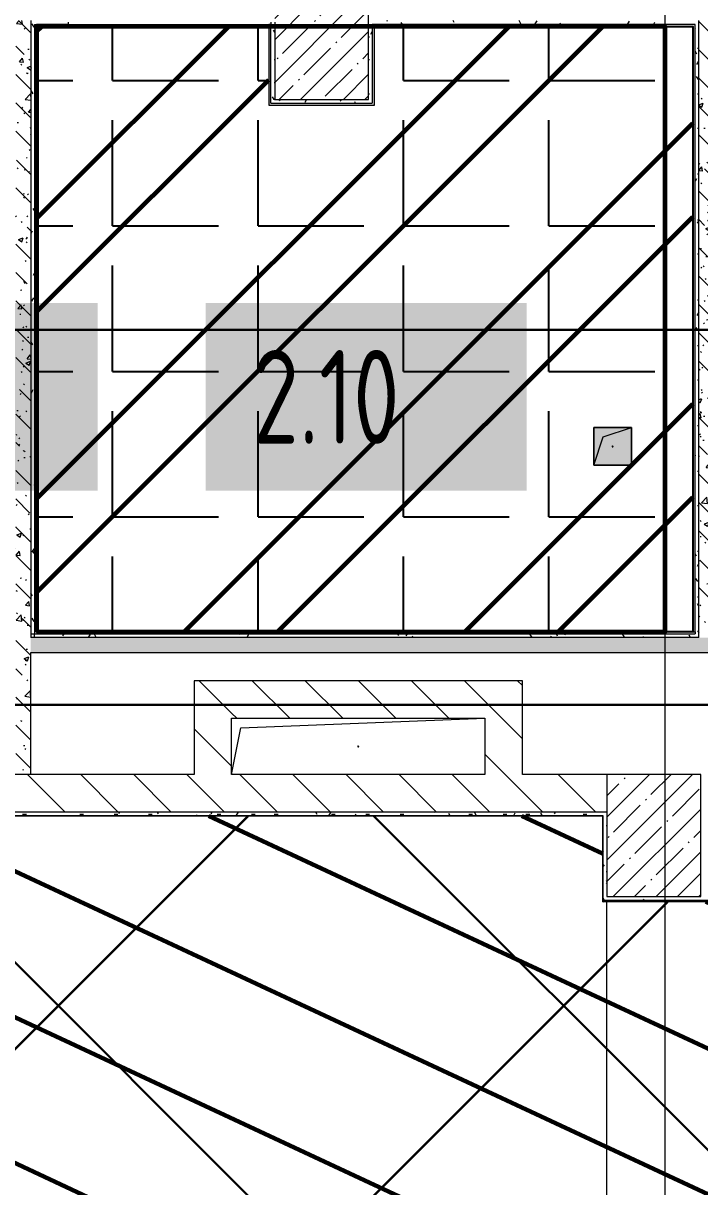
# Model space of a CAD drawing. Header units: millimetres. Extents: x -164500 to 426394, y -23753 to 102118.
# Drawn here: x 226012 to 229617, y 9351 to 15555 of the extents above; entities that cross this region are included whole.
import ezdxf
from ezdxf import colors
from ezdxf.entities.mleader import LeaderData, LeaderLine
from ezdxf.math import Vec2, Vec3

# ---------------------------------------------------------------- set-up
doc = ezdxf.new("R2010")
doc.units = ezdxf.units.MM
doc.linetypes.add('Осевая', pattern=[6350, 1270, -952.5, 3175, -952.5])
for name, color, linetype, lineweight in [('0) шлифовка', 5, 'Continuous', 60), ('196 1-3 этаж гидро изол', 6, 'Continuous', 60), ('5.3) Л-7 Линолеум 4 вып', 230, 'Continuous', 30), ('5.3) Линолем обрезка', 100, 'Continuous', 30), ('9.1) Рулон', 30, 'Continuous', 30), ('A-FLOR', 7, 'Continuous', 9), ('A-GENM', 7, 'Continuous', 9), ('A-WALL', 7, 'Continuous', 5), ('I-WALL', 7, 'Continuous', 5), ('S-COLS', 7, 'Continuous', 9), ('S-COLS-1', 7, 'Continuous', 5), ('Оси', 7, 'Continuous', 9), ('Оси-2', 7, 'Осевая', 9)]:
    doc.layers.add(name, color=color, linetype=linetype, lineweight=lineweight)
for name, color, linetype in [('1.2.1) плитка КР3', 140, 'Continuous'), ('2) защита вин плитк', 6, 'Continuous'), ('3.1) Наливной пол', 3, 'Continuous'), ('3.2.3) Нал-ой пол 4 вып', 3, 'Continuous')]:
    doc.layers.add(name, color=color, linetype=linetype)
doc.layers.add('A-AREA-PATT-2', color=7, linetype='Continuous', lineweight=5, true_color=0xcde0ef, transparency=1)
doc.layers.add('A-WALL-1', color=9, linetype='Continuous', lineweight=5, true_color=0x808080)
doc.layers.add('A-WALL-FNSH-1', color=9, linetype='Continuous', lineweight=5, true_color=0x808080)
doc.styles.add('СПДС', font='ГОСТ тип А.ttf', dxfattribs={"width": 0.9})
pattern_1 = [(135, (148772.12, -0.94), (-141.42136, -141.42136), [])]
pattern_2 = [(135, (148772.12, -0.94), (-150.8683, -150.8683), [213.36, -35.56, 7.112, -35.56]), (135, (148772.12, 149.83), (-150.8683, -150.8683), []), (50, (148772.12, -0.94), (255.05767, -22.3145), [26.67, -293.37]), (355, (148772.12, -0.94), (-49.3404, 267.4791), [21.336, -234.696]), (100.451, (148793.38, -2.8), (205.7195, 245.16356), [22.666, -249.326]), (46.184, (148772.12, 70.18), (379.511, -58.86), [40.005, -440.055]), (96.636, (148803.75, 65.27), (332.3634, 346.3991), [33.999, -373.989]), (351.184, (148772.12, 70.18), (332.3669, 346.3953), [32.004, -352.044]), (21, (148807.68, 52.4), (212.26017, -143.1711), [26.67, -293.37]), (326, (148807.68, 52.4), (86.5224, 257.8632), [21.336, -234.696]), (71.451, (148825.37, 40.47), (298.78395, 114.6901), [22.666, -249.326]), (37.5, (148772.12, -0.94), (4.32385, 118.37751), [6.706, -225.146, 6.706, -231.546, -235.585]), (37.5, (148772.12, -0.94), (4.32385, 118.37751), [-470.103, 6.706, -228.879]), (7.5, (148772.12, -0.94), (93.54758, 140.2533), [6.706, -129.134, 6.706, -219.812, -89.789]), (7.5, (148772.12, -0.94), (93.54758, 140.2533), [-362.356, 6.706, -83.083]), (327.5, (148692.82, -0.94), (189.82734, -8.02019), [6.706, -82.194, 6.706, -270.662, -368.046]), (327.5, (148692.82, -0.94), (189.82734, -8.02019), [-366.268, 6.706, -361.34]), (317.5, (148657.26, -0.94), (207.38114, 35.59764), [6.706, -108.864, 6.706, -177.495, -261.366]), (317.5, (148657.26, -0.94), (207.38114, 35.59764), [-299.771, 6.706, -254.66])]
pattern_3 = [(0, (148772.123, -0.94), (243.84, 60.96), [20.117, -162.763, 20.117, -162.763, -975.36]), (0, (148772.123, -0.94), (243.84, 60.96), [-365.76, 20.117, -345.643, 20.117, -162.763, -426.72]), (0, (148772.123, -0.94), (243.84, 60.96), [-914.4, 20.117, -101.803, 20.117, -284.683]), (120, (148863.563, 29.54), (-174.71291, 180.691634), [20.117, -162.763, 20.117, -162.763, -975.36]), (120, (148863.563, 29.54), (-174.71291, 180.691634), [-365.76, 20.117, -345.643, 20.117, -162.763, -426.72]), (120, (148863.563, 29.54), (-174.71291, 180.691634), [-914.4, 20.117, -101.803, 20.117, -284.683]), (240, (148894.043, 151.46), (-69.12709, -241.651634), [20.117, -162.763, 20.117, -162.763, -975.36]), (240, (148894.043, 151.46), (-69.12709, -241.651634), [-365.76, 20.117, -345.643, 20.117, -162.763, -426.72]), (240, (148894.043, 151.46), (-69.12709, -241.651634), [-914.4, 20.117, -101.803, 20.117, -284.683])]
pattern_4 = [(45, (191173.1, 26476), (-1347.04, 1347.04), [])]
pattern_5 = [(45, (191173.1, 26480), (-1347.04, 1347.04), [])]

# ---------------------------------------------------------------- blocks, each defined once
blk = doc.blocks.new('BSC_Колонна _Прямоугольная - 500х500-V361-Объем проектирования 2 этажа')
at = {"layer": 'S-COLS-1'}
h = blk.add_hatch(dxfattribs=at)
h.set_pattern_fill('FP_111', color=256, style=0, pattern_type=2)
h.set_pattern_definition([(45, (-78830, -15400), (-114.04925, 114.04925), []), (45, (-78715.95, -15400), (-114.04925, 114.04925), [201.613, -40.323, 6.706, -33.617])])
h.paths.add_polyline_path([(236.7, -250), (250, -250), (250, 250), (-250, 250), (-250, 170), (-220, 170), (-220, 162), (-250, 162), (-250, -250), (60.1, -250)])
for p, q in [((250, 250), (-220, 250)), ((250, -250), (250, 250)), ((-250, 162), (-250, -250)), ((-250, -250), (250, -250))]:
    blk.add_line(p, q, dxfattribs=at)
blk = doc.blocks.new('GM_Отверстие прямоугольное _в плите_ - Отверстие-V379-Объем проектирования 2 этажа')
at = {"layer": 'A-GENM'}
for p, q in [((-100, -100), (-100, 100)), ((-100, 100), (100, 100)), ((100, 100), (-100, 100)), ((-100, 100), (-100, -100)), ((-50, 50), (100, 100)), ((100, 100), (100, -100)), ((100, -100), (100, 100)), ((-100, -100), (-50, 50)), ((100, -100), (-100, -100)), ((-100, -100), (100, -100))]:
    blk.add_line(p, q, dxfattribs=at)
for start, end in [(360, 180), (180, 360)]:
    blk.add_arc((0, 0), 2.5, start, end, dxfattribs=at)
blk = doc.blocks.new('GM_Отверстие прямоугольное _в плите_ - Отверстие-23877123-Объем проектирования 2 этажа')
at = {"layer": 'A-GENM'}
for p, q in [((-625, 100), (675, 150)), ((-675, -150), (-625, 100))]:
    blk.add_line(p, q, dxfattribs=at)
for start, end in [(360, 180), (180, 360)]:
    blk.add_arc((0, 0), 2.5, start, end, dxfattribs=at)
blk = doc.blocks.new('BSC_Колонна _Прямоугольная - 650х500-V424-Объем проектирования 2 этажа')
at = {"layer": 'S-COLS-1'}
h = blk.add_hatch(dxfattribs=at)
h.set_pattern_fill('FP_173', color=256, style=0, pattern_type=2)
h.set_pattern_definition([(135, (11225, -80600), (-114.04925, -114.04925), []), (135, (11225, -80485.95), (-114.04925, -114.04925), [201.612, -40.322, 6.706, -33.617])])
h.paths.add_polyline_path([(325, -250), (325, 250), (-325, 250), (-325, -250), (105, -250)])
for p, q in [((325, 250), (-325, 250)), ((-325, 250), (-325, -250)), ((325, -250), (325, 250)), ((-325, -250), (325, -250))]:
    blk.add_line(p, q, dxfattribs=at)
blk = doc.blocks.new('*U1717')
at = {"layer": '5.3) Линолем обрезка'}
blk.add_lwpolyline([(-10250, 0), (10250, 0)], dxfattribs=at)
blk = doc.blocks.new('*U1718')
at = {"layer": '5.3) Линолем обрезка', "color": 0, "linetype": 'ByBlock', "lineweight": -2, "transparency": 16777216}
for p in [(0, 2000), (0, 0)]:
    blk.add_blockref('*U1717', p, dxfattribs=at)

msp = doc.modelspace()

# ---------------------------------------------------------------- hatches: boundary and pattern name
at = {"layer": '0) шлифовка', "true_color": 0x2776bb}
h = msp.add_hatch(dxfattribs=at)
h.set_pattern_fill('ANSI31', color=152, scale=222, angle=110)
h.set_pattern_definition([(155, (191173.1, 26480), (-297.882, -638.811), [])])
h.paths.add_polyline_path([(233231.123, 10879), (230901.623, 10879), (230901.623, 10872), (229102.123, 10872), (229101.123, 10872), (229101.123, 11329), (224773.123, 11329), (224773.123, 10879), (224493.123, 10879), (224493.123, 10792.29), (224493.123, 4146), (225047.511, 4146), (225047.511, 3771), (229101.123, 3771), (229101.123, 4146), (230197.123, 4146), (230197.123, 3771), (232951.123, 3771), (232951.123, 4141), (233231.123, 4141)])
at = {"layer": '1.2.1) плитка КР3'}
h = msp.add_hatch(dxfattribs=at)
h.set_pattern_fill('ANGLE', color=256, scale=111)
h.set_pattern_definition([(0, (205553.1, 26879), (0, 775.335), [563.88, -211.455]), (90, (205553.1, 26879), (-775.335, 5e-14), [563.88, -211.455])])
h.paths.add_polyline_path([(229580.933, 15538.059), (227883.123, 15538.059), (227883.123, 15118.059), (227321.123, 15118.059), (227321.123, 15538.059), (226082.933, 15538.059), (226082.933, 12310.059), (229580.933, 12310.059)])
at = {"layer": '196 1-3 этаж гидро изол'}
h = msp.add_hatch(dxfattribs=at)
h.set_pattern_fill('ANSI32', color=256, scale=111)
h.set_pattern_definition([(45, (205553.1, 26879), (-747.606, 747.606), []), (45, (206051.5, 26879), (-747.606, 747.606), [])])
h.paths.add_polyline_path([(229580.933, 15538.059), (227883.123, 15538.059), (227883.123, 15118.059), (227321.123, 15118.059), (227321.123, 15538.059), (226082.933, 15538.059), (226082.933, 12310.059), (229580.933, 12310.059)])
at = {"layer": '2) защита вин плитк'}
h = msp.add_hatch(dxfattribs=at)
h.set_pattern_fill('ANSI31', color=256, scale=600)
h.set_pattern_definition(pattern_5)
h.paths.add_polyline_path([(233231.123, 10879), (230901.623, 10879), (230901.623, 10872), (229102.123, 10872), (229101.123, 10872), (229101.123, 11329), (224773.123, 11329), (224773.123, 10879), (224493.123, 10879), (224493.123, 10792.29), (224493.123, 4146), (225047.511, 4146), (225047.511, 3771), (229101.123, 3771), (229101.123, 4146), (230197.123, 4146), (230197.123, 3771), (232951.123, 3771), (232951.123, 4141), (233231.123, 4141)])
h = msp.add_hatch(dxfattribs=at)
h.set_pattern_fill('ANSI31', color=256, scale=600)
h.set_pattern_definition(pattern_4)
h.paths.add_polyline_path([(233231.123, 10875.086), (230901.623, 10875.086), (230901.623, 10868.086), (229102.123, 10868.086), (229101.123, 10868.086), (229101.123, 11325.087), (224773.123, 11325.087), (224773.123, 10875.086), (224493.123, 10875.086), (224493.123, 10788.376), (224493.123, 4142.086), (225047.511, 4142.086), (225047.511, 3767.086), (229101.123, 3767.086), (229101.123, 4142.086), (230197.123, 4142.086), (230197.123, 3767.086), (232951.123, 3767.086), (232951.123, 4137.086), (233231.123, 4137.086)])
at = {"layer": '3.1) Наливной пол'}
h = msp.add_hatch(dxfattribs=at)
h.set_pattern_fill('ANSI31', color=256, scale=600)
h.set_pattern_definition(pattern_4)
h.paths.add_polyline_path([(233231.123, 10875.086), (230901.623, 10875.086), (230901.623, 10868.086), (229102.123, 10868.086), (229101.123, 10868.086), (229101.123, 11325.087), (224773.123, 11325.087), (224773.123, 10875.086), (224493.123, 10875.086), (224493.123, 10788.376), (224493.123, 4142.086), (225047.511, 4142.086), (225047.511, 3767.086), (229101.123, 3767.086), (229101.123, 4142.086), (230197.123, 4142.086), (230197.123, 3767.086), (232951.123, 3767.086), (232951.123, 4137.086), (233231.123, 4137.086)])
at = {"layer": '3.2.3) Нал-ой пол 4 вып'}
h = msp.add_hatch(dxfattribs=at)
h.set_pattern_fill('ANSI31', color=256, scale=600)
h.set_pattern_definition(pattern_5)
h.paths.add_polyline_path([(233231.123, 10879), (230901.623, 10879), (230901.623, 10872), (229102.123, 10872), (229101.123, 10872), (229101.123, 11329), (224773.123, 11329), (224773.123, 10879), (224493.123, 10879), (224493.123, 10792.29), (224493.123, 4146), (225047.511, 4146), (225047.511, 3771), (229101.123, 3771), (229101.123, 4146), (230197.123, 4146), (230197.123, 3771), (232951.123, 3771), (232951.123, 4141), (233231.123, 4141)])
at = {"layer": '5.3) Л-7 Линолеум 4 вып'}
h = msp.add_hatch(dxfattribs=at)
h.set_pattern_fill('ANSI37', color=256, scale=600)
h.set_pattern_definition([(45, (191173.1, 26480), (-1347.04, 1347.04), []), (135, (191173.1, 26480), (-1347.04, -1347.04), [])])
h.paths.add_polyline_path([(233231.123, 10879), (230901.623, 10879), (230901.623, 10872), (229102.123, 10872), (229101.123, 10872), (229101.123, 11329), (224773.123, 11329), (224773.123, 10879), (224493.123, 10879), (224493.123, 10792.29), (224493.123, 4146), (225047.511, 4146), (225047.511, 3771), (229101.123, 3771), (229101.123, 4146), (230197.123, 4146), (230197.123, 3771), (232951.123, 3771), (232951.123, 4141), (233231.123, 4141)])
at = {"layer": 'A-AREA-PATT-2'}
h = msp.add_hatch(color=256, dxfattribs=at)
h.paths.add_polyline_path([(226077.433, 12304.559), (229586.433, 12304.559), (229586.433, 15543.559), (227877.623, 15543.559), (227877.623, 15123.559), (227326.623, 15123.559), (227326.623, 15543.559), (227321.123, 15543.559), (227321.123, 15118.059), (227883.123, 15118.059), (227883.123, 15538.059), (229580.933, 15538.059), (229580.933, 12310.059), (226082.933, 12310.059), (226082.933, 15538.059), (226252.123, 15538.059), (226250.572, 15543.559), (226077.433, 15543.559), (226077.433, 12305.434)])
h.paths.add_polyline_path([(229107.72, 13199.059), (229252.883, 13199.059), (229252.883, 13399.059), (229052.883, 13399.059), (229052.883, 13199.059)])
msp.add_hatch(color=256, dxfattribs=at).paths.add_polyline_path([(229622.123, 10871.059), (230901.623, 10871.059), (230901.623, 10875.059), (229102.123, 10875.059), (229102.272, 10871.059), (229126.559, 10871.059)])
at = {"layer": 'I-WALL'}
h = msp.add_hatch(dxfattribs=at)
h.set_pattern_fill('FP_41', color=256, style=0, pattern_type=2)
h.set_pattern_definition(pattern_2)
h.paths.add_polyline_path([(226051.933, 11549.059), (226051.933, 15569.059), (225971.933, 15569.059), (225971.933, 11549.059)])
h = msp.add_hatch(dxfattribs=at)
h.set_pattern_fill('FP_191', color=256, style=0, pattern_type=2)
h.set_pattern_definition(pattern_3)
h.paths.add_polyline_path([(226216.783, 15549.059), (226252.123, 15549.059), (226251.637, 15561.059), (226222.123, 15561.059), (226222.123, 15569.059), (226051.933, 15569.059), (226051.933, 15549.059), (226082.933, 15549.059)])
h = msp.add_hatch(dxfattribs=at)
h.set_pattern_fill('FP_191', color=256, style=0, pattern_type=2)
h.set_pattern_definition(pattern_3)
h.paths.add_polyline_path([(226071.933, 12279.059), (226071.933, 15549.059), (226051.933, 15549.059), (226053.081, 12297.912), (226059.643, 12291.349)])
h = msp.add_hatch(dxfattribs=at)
h.set_pattern_fill('FP_191', color=256, style=0, pattern_type=2)
h.set_pattern_definition(pattern_3)
h.paths.add_polyline_path([(227332.123, 15149.059), (227352.123, 15149.059), (227352.123, 15561.059), (227332.123, 15561.059), (227332.123, 15149.859)])
h = msp.add_hatch(dxfattribs=at)
h.set_pattern_fill('FP_191', color=256, style=0, pattern_type=2)
h.set_pattern_definition(pattern_3)
h.paths.add_polyline_path([(229107.72, 15549.059), (229591.933, 15549.059), (229591.81, 15569.057), (227852.123, 15569.059), (227852.123, 15549.059), (228103.021, 15549.059)])
h = msp.add_hatch(dxfattribs=at)
h.set_pattern_fill('FP_191', color=256, style=0, pattern_type=2)
h.set_pattern_definition(pattern_3)
h.paths.add_polyline_path([(227872.123, 15129.059), (227872.123, 15549.059), (227852.123, 15549.059), (227852.123, 15129.059), (227864.387, 15129.059)])
h = msp.add_hatch(dxfattribs=at)
h.set_pattern_fill('FP_191', color=256, style=0, pattern_type=2)
h.set_pattern_definition(pattern_3)
h.paths.add_polyline_path([(229611.933, 12299.059), (229611.933, 12299.172), (229611.933, 15569.059), (229591.933, 15569.059), (229591.933, 12299.059), (229599.67, 12299.059)])
h = msp.add_hatch(dxfattribs=at)
h.set_pattern_fill('FP_41', color=256, style=0, pattern_type=2)
h.set_pattern_definition(pattern_2)
h.paths.add_polyline_path([(229611.933, 12279.059), (229691.933, 12280.856), (229691.933, 15569.059), (229611.933, 15569.059), (229611.933, 12299.059)])
h = msp.add_hatch(dxfattribs=at)
h.set_pattern_fill('FP_191', color=256, style=0, pattern_type=2)
h.set_pattern_definition(pattern_3)
h.paths.add_polyline_path([(227852.123, 15129.059), (227852.123, 15149.059), (227332.123, 15149.059), (227332.123, 15129.059), (227839.579, 15129.059)])
h = msp.add_hatch(dxfattribs=at)
h.set_pattern_fill('FP_191', color=256, style=0, pattern_type=2)
h.set_pattern_definition(pattern_3)
h.paths.add_polyline_path([(229611.933, 12279.059), (229611.933, 12299.059), (226071.933, 12299.059), (226071.933, 12279.059), (229611.441, 12279.059)])
h.paths.add_polyline_path([(226051.933, 12279.059), (226071.933, 12279.059), (226051.933, 12299.059)])
h = msp.add_hatch(dxfattribs=at)
h.set_pattern_fill('FP_41', color=256, style=0, pattern_type=2)
h.set_pattern_definition(pattern_2)
h.paths.add_polyline_path([(232197.222, 12199.059), (233252.123, 12199.059), (233252.123, 12279.059), (226051.933, 12278.945), (226051.933, 12199.059), (231998.658, 12199.059)])
h = msp.add_hatch(dxfattribs=at)
h.set_pattern_fill('FP_23', color=256, style=0, pattern_type=2)
h.set_pattern_definition(pattern_1)
h.paths.add_polyline_path([(226922.123, 11549.059), (227122.123, 11549.059), (227122.123, 12049.059), (226922.123, 12049.059), (226922.123, 11648.898)])
h = msp.add_hatch(dxfattribs=at)
h.set_pattern_fill('FP_23', color=256, style=0, pattern_type=2)
h.set_pattern_definition(pattern_1)
h.paths.add_polyline_path([(227122.123, 11849.059), (228472.123, 11849.059), (228472.123, 12049.059), (227122.123, 12049.059), (227122.123, 11856.058)])
h = msp.add_hatch(dxfattribs=at)
h.set_pattern_fill('FP_23', color=256, style=0, pattern_type=2)
h.set_pattern_definition(pattern_1)
h.paths.add_polyline_path([(228472.123, 11549.059), (228672.123, 11549.059), (228672.123, 12049.059), (228472.123, 12049.059), (228472.123, 11642.082)])
h = msp.add_hatch(dxfattribs=at)
h.set_pattern_fill('FP_23', color=256, style=0, pattern_type=2)
h.set_pattern_definition(pattern_1)
h.paths.add_polyline_path([(228470.056, 11349.059), (229122.123, 11349.059), (229122.123, 11549.059), (224752.123, 11549.059), (224752.123, 11349.059), (227662.252, 11349.059)])
h = msp.add_hatch(dxfattribs=at)
h.set_pattern_fill('FP_191', color=256, style=0, pattern_type=2)
h.set_pattern_definition(pattern_3)
h.paths.add_polyline_path([(225971.933, 11329.059), (229101.123, 11329.059), (229102.123, 11349.059), (224752.123, 11349.059), (224752.123, 11329.059), (225852.646, 11329.059)])
h = msp.add_hatch(dxfattribs=at)
h.set_pattern_fill('FP_191', color=256, style=0, pattern_type=2)
h.set_pattern_definition(pattern_3)
h.paths.add_polyline_path([(229102.123, 10899.059), (229122.123, 10899.059), (229122.123, 11349.059), (229102.123, 11346.999), (229102.123, 11226.625)])
h = msp.add_hatch(dxfattribs=at)
h.set_pattern_fill('FP_191', color=256, style=0, pattern_type=2)
h.set_pattern_definition(pattern_3)
h.paths.add_polyline_path([(233231.123, 10879.059), (233232.123, 10899.059), (229102.123, 10899.059), (229102.123, 10879.059), (233020.89, 10879.059)])

# ---------------------------------------------------------------- linework, layer by layer
at = {"layer": '1.2.1) плитка КР3'}
msp.add_lwpolyline([(226082.933, 15538.059), (229580.933, 15538.059), (229580.933, 12310.059), (226082.933, 12310.059)], close=True, dxfattribs=at)
at = {"layer": '196 1-3 этаж гидро изол'}
msp.add_lwpolyline([(226082.933, 12310.059), (229432.123, 12310.059), (229432.123, 15538.059), (226082.933, 15538.059)], close=True, dxfattribs=at)
at = {"layer": 'A-FLOR'}
for p, q in [((229122.123, 4145), (229122.123, 10872.078)), ((229122.123, 4144.059), (229122.123, 10871.136))]:
    msp.add_line(p, q, dxfattribs=at)
at = {"layer": 'A-WALL'}
for p, q in [((226051.933, 15569.059), (226051.933, 12279.059)), ((229591.933, 15549.059), (227872.123, 15549.059)), ((229611.933, 12279.059), (229611.933, 15569.059)), ((226051.933, 12299.059), (229591.933, 12299.059)), ((229591.933, 12310.059), (229591.933, 12299.059)), ((229611.933, 12279.059), (226051.933, 12279.059)), ((229122.123, 11349.059), (224752.123, 11349.059)), ((229102.123, 11329.059), (224772.123, 11329.059)), ((229102.123, 10899.059), (229102.123, 11329.059))]:
    msp.add_line(p, q, dxfattribs=at)
at = {"layer": 'A-WALL-1'}
for p, q in [((226071.933, 15549.059), (226082.933, 15549.059)), ((226252.123, 15549.059), (226252.123, 15561.059)), ((227332.123, 15561.059), (227332.123, 15549.059)), ((227872.123, 15538.059), (227872.123, 15549.059)), ((227332.123, 15129.059), (227872.123, 15129.059)), ((226071.933, 12279.059), (226071.933, 12299.059)), ((226051.933, 11549.059), (226051.933, 12199.059)), ((226051.933, 12199.059), (233252.123, 12199.059)), ((226922.123, 12049.059), (226922.123, 11549.059)), ((228672.123, 12049.059), (226922.123, 12049.059)), ((228672.123, 11549.059), (228672.123, 12049.059)), ((227122.123, 11549.059), (227122.123, 11849.059)), ((227122.123, 11849.059), (228472.123, 11849.059)), ((228472.123, 11849.059), (228472.123, 11549.059)), ((226922.123, 11549.059), (224752.123, 11549.059)), ((228472.123, 11549.059), (227122.123, 11549.059)), ((229122.123, 11549.059), (228672.123, 11549.059))]:
    msp.add_line(p, q, dxfattribs=at)
at = {"layer": 'A-WALL-FNSH-1'}
for p, q in [((226071.933, 15549.059), (226071.933, 12299.059)), ((226252.123, 15549.059), (226082.933, 15549.059)), ((226082.933, 12310.059), (226082.933, 15538.059)), ((226082.933, 15538.059), (226252.123, 15538.059)), ((226252.123, 15538.059), (226252.123, 15549.059)), ((227332.123, 15549.059), (227321.123, 15549.059)), ((227321.123, 15549.059), (227321.123, 15118.059)), ((227332.123, 15129.059), (227332.123, 15549.059)), ((227872.123, 15538.059), (227872.123, 15129.059)), ((229580.933, 15538.059), (227872.123, 15538.059)), ((227883.123, 15118.059), (227883.123, 15538.059)), ((229580.933, 15538.059), (229580.933, 12310.059)), ((229591.933, 12310.059), (229591.933, 15549.059)), ((227321.123, 15118.059), (227883.123, 15118.059)), ((226082.933, 12310.059), (229591.933, 12310.059)), ((229101.123, 11328.059), (224772.123, 11328.059)), ((229101.123, 10871.059), (229101.123, 11329.059)), ((229101.123, 10871.059), (229102.123, 10871.059)), ((229102.123, 10879.059), (229102.123, 10899.059))]:
    msp.add_line(p, q, dxfattribs=at)
at = {"layer": 'I-WALL'}
for p, q in [((229102.123, 10879.059), (230901.623, 10879.059)), ((229102.123, 10879.059), (229102.123, 10878.059)), ((230901.623, 10871.059), (229102.123, 10871.059))]:
    msp.add_line(p, q, dxfattribs=at)
at = {"layer": 'Оси'}
msp.add_lwpolyline([(229432.123, -1907.2), (229432.123, 3092.8), (229432.123, 22389.164), (229432.123, 27389.164)], dxfattribs=at)
at = {"layer": 'Оси-2'}
msp.add_line((229432.123, 3093.741), (229432.123, 22390.105), dxfattribs=at)

# ---------------------------------------------------------------- block references
at = {"layer": '5.3) Линолем обрезка'}
msp.add_blockref('*U1718', (221923.123, 11920.058), dxfattribs=at)
at = {"layer": 'A-GENM'}
for name, p in [('GM_Отверстие прямоугольное _в плите_ - Отверстие-V379-Объем проектирования 2 этажа', (229152.883, 13299.059)), ('GM_Отверстие прямоугольное _в плите_ - Отверстие-23877123-Объем проектирования 2 этажа', (227797.123, 11699.059))]:
    msp.add_blockref(name, p, dxfattribs=at)
at = {"layer": 'S-COLS'}
msp.add_blockref('BSC_Колонна _Прямоугольная - 500х500-V361-Объем проектирования 2 этажа', (227602.123, 15399.059), dxfattribs=at)
at = {"layer": 'S-COLS', "rotation": 270.0000000000007}
msp.add_blockref('BSC_Колонна _Прямоугольная - 650х500-V424-Объем проектирования 2 этажа', (229372.123, 11224.059), dxfattribs=at)

# ---------------------------------------------------------------- texts
at = {"char_height": 500, "attachment_point": 1, "style": 'СПДС', "bg_fill": 1, "box_fill_scale": 1.5, "bg_fill_color": 7, "bg_fill_true_color": 16777215, "bg_fill_transparency": 0}
for s, insert, width in [('2.09', (224830.939, 13812.913), 1327.5945), ('2.10', (227233.386, 13812.913), 1212.1515)]:
    msp.add_mtext(s, dxfattribs=dict(at, insert=insert, width=width))

# ---------------------------------------------------------------- leaders
at = {"layer": '9.1) Рулон', "color": 250, "lineweight": 30}
ml = msp.add_multileader_mtext('Standard', dxfattribs=at)
ml.set_content('Спортивный линолеум, ширина рулона 2 м, \\PДлина рулона 20,5 м = одна полоса 3,64 м + обрезок 16,86 м.\\PК закупке 2 рулона (41,0 м2)   ', color=250, style='СПДС')
ml.set_leader_properties()
ml.build(insert=Vec2(0, 0))
ml.multileader.update_dxf_attribs({"arrow_head_size": 400})
ctx = ml.context
ctx.base_point, ctx.char_height, ctx.arrow_head_size, ctx.plane_origin = Vec3(210610.301, 33583.565), 700, 400, Vec3(239237.559, 29598.724)
notes = []
notes.append((ctx, [(1, (1, 1, 0), (210602.301, 33583.565), (1, 0), 8, [(0, [(212574.908, 22907.86)], 0, [])])]))
ctx.mtext.insert, ctx.mtext.flow_direction = Vec3(210612.301, 34038.565), 5
for ctx, leaders in notes:
    for number, flags, end, landing, length, lines in leaders:
        leader = LeaderData()
        leader.index, (leader.has_last_leader_line, leader.has_dogleg_vector, leader.attachment_direction) = number, flags
        leader.last_leader_point, leader.dogleg_vector, leader.dogleg_length = Vec3(end), Vec3(landing), length
        for number, points, colour, breaks in lines:
            line = LeaderLine()
            line.index, line.vertices, line.color, line.breaks = number, Vec3.list(points), colors.encode_raw_color(colour), breaks
            leader.lines.append(line)
        ctx.leaders.append(leader)

doc.saveas('drawing.dxf')
